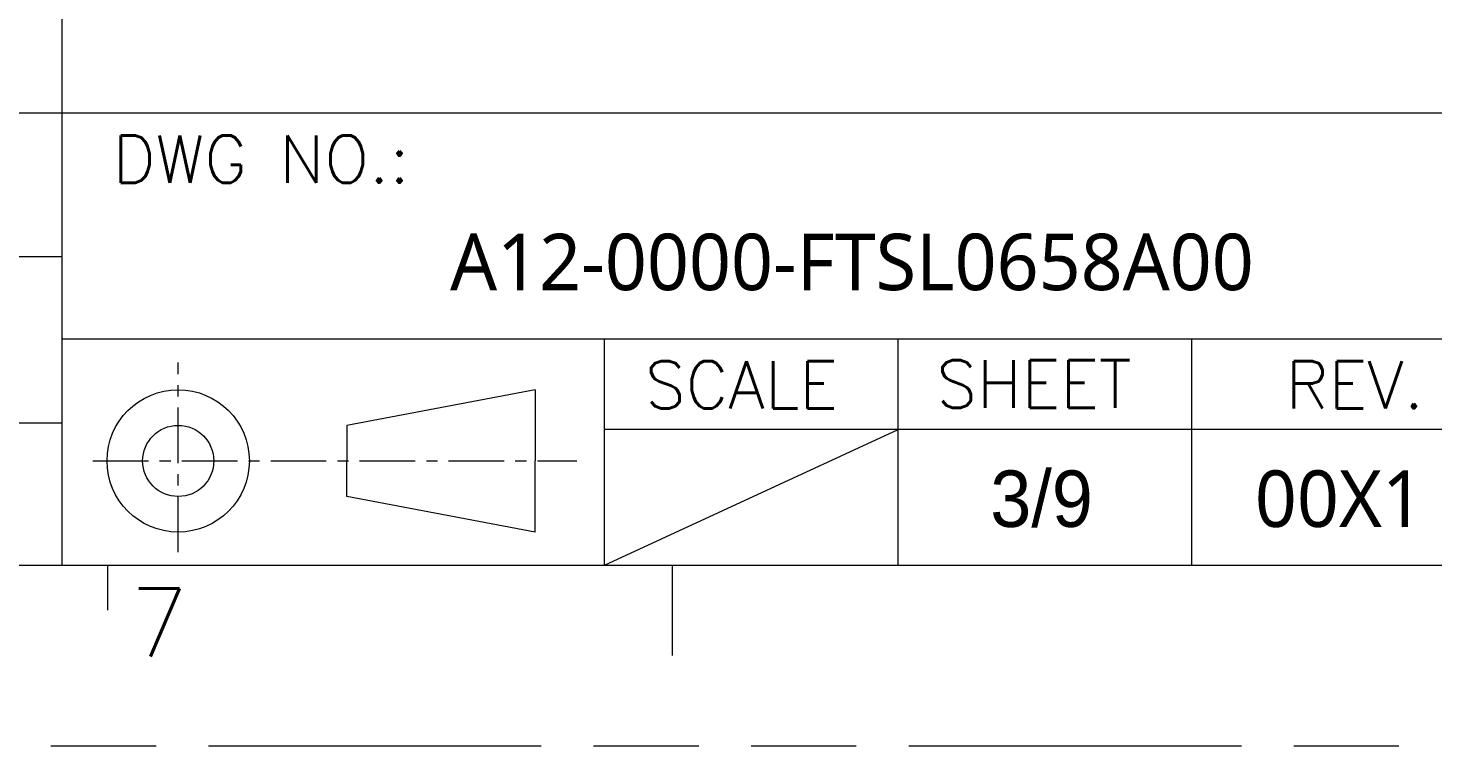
# Model space of a CAD drawing. Extents: x 3811 to 4710, y -385 to -198.
# Drawn here: x 4649.04 to 4689.17, y -385.26 to -364.76 of the extents above; entities that cross this region are included whole.
import ezdxf

# ---------------------------------------------------------------- set-up
doc = ezdxf.new("R2010")
doc.units = 0
doc.linetypes.add('CENTER', pattern=[50.8, 31.75, -6.35, 6.35, -6.35])
doc.linetypes.add('PHANTOM', pattern=[29.5, 9.5, -1.5, 3, -1.5, 3, -1.5, 9.5])
doc.layers.get('0').update_dxf_attribs({"lineweight": 9})
doc.layers.add('0PAPERF', color=2, linetype='PHANTOM', lineweight=9, plot=False)
doc.styles.add('SIMPLEX', font='simplex.shx')
doc.styles.get("Standard").update_dxf_attribs({"font": 'PMingLiU.ttf'})

msp = doc.modelspace()

# ---------------------------------------------------------------- linework, layer by layer
for p, q in [((4650.018, -380.094), (4650.018, -359.447)), ((4690.666, -367.19), (4618.403, -367.19)), ((4650.018, -371.29), (4602.273, -371.29)), ((4690.666, -373.642), (4650.018, -373.642)), ((4665.503, -380.094), (4665.503, -373.642)), ((4673.891, -380.094), (4673.891, -373.642)), ((4682.278, -380.094), (4682.278, -373.642)), ((4663.528, -375.088), (4658.151, -376.104)), ((4663.528, -375.088), (4663.528, -377.12)), ((4618.403, -376.033), (4650.018, -376.033)), ((4658.151, -376.104), (4658.151, -377.12)), ((4665.503, -380.094), (4673.891, -376.222)), ((4690.666, -376.222), (4665.503, -376.222)), ((4658.151, -378.137), (4658.151, -377.12)), ((4663.528, -379.153), (4663.528, -377.12)), ((4663.528, -379.153), (4658.151, -378.137)), ((4441.618, -380.094), (4690.666, -380.094)), ((4651.308, -380.094), (4651.308, -381.384)), ((4667.439, -380.094), (4667.439, -382.674))]:
    msp.add_line(p, q)
at = {"linetype": 'CENTER', "ltscale": 0.05}
for p, q in [((4653.331, -379.723), (4653.331, -374.314)), ((4650.893, -377.12), (4664.712, -377.12))]:
    msp.add_line(p, q, dxfattribs=at)
for radius in [2.032, 1.016]:
    msp.add_circle((4653.331, -377.12), radius)
at = {"layer": '0PAPERF'}
msp.add_line((4434.197, -385.255), (4698.797, -385.255), dxfattribs=at)

# ---------------------------------------------------------------- texts
at = {"style": 'SIMPLEX'}
for s, height, p in [('DWG NO.:', 1.3549, (4651.463, -369.18)), ('SCALE ', 1.3549, (4666.661, -375.623)), ('SHEET', 1.3549, (4674.982, -375.6)), ('REV.', 1.3549, (4684.967, -375.623)), ('7', 1.936, (4651.954, -382.7))]:
    msp.add_text(s, height=height, dxfattribs=at).set_placement(p)
at = {"color": 0, "char_height": 1.61179, "width": 77.58386, "attachment_point": 5}
for s, insert in [('{\\fMicrosoft JhengHei|b0|i0|c136|p18;\\C256;A12-0000-FTSL0658A00}', (4672.575, -371.451)), ('{\\fPMingLiU|b0|i0|c136|p18;3/9}', (4677.99, -378.21)), ('{\\fMicrosoft JhengHei|b0|i0|c136|p18;\\C256;00X1}', (4686.498, -378.21))]:
    msp.add_mtext(s, dxfattribs=dict(at, insert=insert))

doc.saveas('drawing.dxf')
